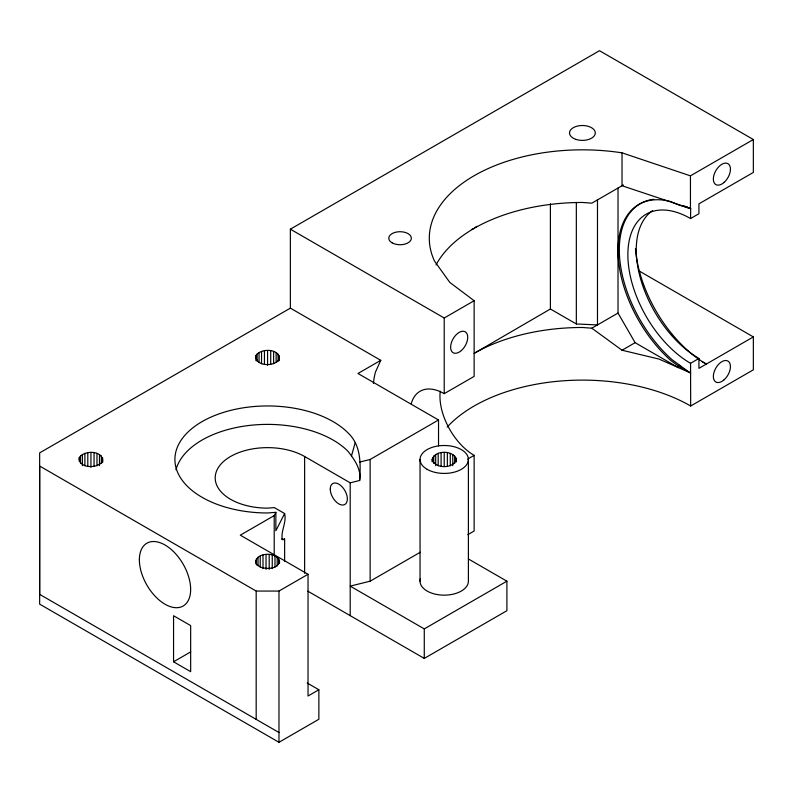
<?xml version="1.0" encoding="UTF-8"?>
<svg xmlns="http://www.w3.org/2000/svg" width="793" height="793" viewBox="0 0 793 793"><rect width="100%" height="100%" fill="white"/><g stroke="black" fill="none" stroke-linecap="round" stroke-linejoin="round"><path stroke-width="1.19" d="M79.26 461.357L79.26 457.66C84.048 449.829 103.437 450.355 102.614 461.268C97.817 469.099 78.428 468.574 79.26 457.66M80.47 463.38L80.47 455.975M82.383 465.63L82.383 454.528M84.891 465.759L84.891 453.418M87.805 466.294L87.805 452.724M90.937 467.295L90.937 452.486M94.06 466.294L94.06 452.724M96.974 465.759L96.974 453.418M99.482 465.63L99.482 454.528M101.405 463.38L101.405 455.975M102.614 462.597L102.614 457.66M173.558 661.788L173.558 615.735L190.657 625.598L190.657 671.661L173.558 661.788L190.687 651.905M255.604 562.98C255.554 551.333 279.671 551.353 279.572 563.03M256.179 719.36L256.179 591.063L39.65 466.046L39.65 594.354L278.977 732.524L278.977 742.298L318.865 719.271L318.865 689.751L307.218 683.031M256.426 564.923L256.426 558.758M258.012 565.815L258.012 557.182M279.572 560.562C278.948 569.205 266.448 569.632 260.183 566.975L260.253 555.893M262.998 568.561L262.998 554.991M266.042 569.334L266.042 554.525M269.204 569.334L269.204 554.535M272.247 568.581L272.247 555.011M274.209 554.941L274.209 515.599L275.865 512.337L267.578 512.972A92.672 53.508 0 0 1 187.317 432.71A92.672 53.508 0 0 1 347.84 432.71C361.202 445.18 360.716 463.736 359.655 480.479L350.199 482.828L304.621 456.5A52.378 30.243 0 0 0 219.185 466.314A52.378 30.243 0 0 0 267.578 508.135L274.358 507.619L284.628 513.547C286.689 522.309 281.089 530.22 282.1 538.834L282.814 539.825L284.628 539.022L284.628 561.236M274.973 567.035L274.973 555.933M275.865 512.337L275.865 530.765L284.628 513.547M277.193 565.855L277.193 557.221M278.759 563.734L278.759 558.807M278.977 732.524L278.977 591.063L308.031 574.281L308.031 696.006L318.865 689.751M373.404 383.425A100.731 58.157 60 0 1 375.426 372.135L380.769 360.319L290.367 308.13L290.367 229.177L599.498 50.702L753.35 139.528L753.35 172.428L698.93 203.841L698.93 213.713L690.554 218.551A88.647 51.178 60 0 0 627.868 254.741A88.647 51.178 60 0 0 690.554 363.303L690.673 406.006A153.108 88.4 0 0 0 447.173 427.06M304.621 573.329L304.621 456.5M350.199 482.828L350.199 615.636M307.793 591.152L424.275 658.408L506.905 610.699L506.905 581.19L424.275 628.889L350.199 586.126L370.143 581.19L370.143 459.464L438.529 419.983L438.529 445.805M411.2 403.865A48.353 27.914 60 0 1 444.219 393.665L444.219 318.003L474.135 300.725L449.809 282.417L434.514 261.105A153.108 88.4 0 0 1 622.029 152.841L690.445 175.848L753.35 139.528M255.604 560.512L256.397 564.101L260.183 566.975M690.554 218.551L690.673 208.618L678.421 204.832L670.809 201.6A100.731 58.157 60 0 0 618.015 250.558A100.731 58.157 60 0 0 670.809 360.488L678.421 366.039L690.673 373.106M255.901 355.67C255.078 366.594 274.457 367.109 279.255 359.288C280.078 348.365 260.699 347.849 255.901 355.67L255.901 360.607M359.655 480.479C361.43 469.287 354.461 459.504 347.84 451.138A92.672 53.508 0 0 0 250.499 425.306A92.672 53.508 0 0 0 175.987 469.743M432.135 461.942C431.025 449.066 457.422 449.066 456.312 461.942M456.312 459.464C453.477 469.03 434.97 469.03 432.135 459.464M351.438 456.144L355.115 442.861M290.367 308.13L39.65 452.882L39.65 604.127L278.977 742.298M471.726 229.415L474.135 228.354M474.908 227.571L477.039 226.342M623.357 184.967L591.816 203.177L582.399 202.463A153.108 88.4 0 0 0 436.011 264.971M380.769 360.319L357.97 373.483L438.529 419.983M618.015 250.558L619.323 249.805M622.029 152.841L622.029 185.74L690.673 208.618M597.486 199.905L597.486 324.922L576.333 323.97L550.401 309.002L474.135 353.371A153.108 88.4 0 0 1 582.399 327.479L591.816 328.193L622.029 350.228L658.963 359.06L689.9 372.68L672.117 359.735A100.731 58.157 60 0 1 620.027 261.759A100.731 58.157 60 0 1 653.71 199.271M444.219 393.665L474.135 376.397L474.135 300.725M591.816 328.193L618.015 313.066L618.015 188.05M274.209 515.599L240.299 535.176L308.031 574.281M622.029 350.228L635.114 342.675L678.421 367.684L678.421 366.039L679.74 365.295M467.731 459.058L474.135 455.351A48.353 27.914 60 0 1 440.244 391.157M690.554 363.303L698.93 358.466A88.647 51.178 60 0 1 641.606 282.268A88.647 51.178 60 0 1 652.56 210.621M690.673 406.006L753.35 369.816L753.35 336.916L698.93 368.339L698.93 358.466M370.143 581.19L420.359 552.196M467.811 534.66L474.135 531.023L474.135 455.351M284.628 539.022L283.686 539.319A12.083 6.978 60 0 1 281.624 539.111M359.655 462.061L370.143 459.464M256.179 591.063L278.977 591.063M683.318 205.575L688.8 207.895M685.727 206.477L688.859 207.895M639.406 271.137L753.35 336.916M702.083 361.598L706.335 364.066A100.731 58.157 60 0 1 635.441 248.784M290.367 229.177L444.219 318.003M468.435 558.986L506.905 581.19M618.015 313.066L635.114 342.675M690.445 175.848L690.445 208.747M576.333 202.671L576.333 323.97M550.401 203.791L550.401 309.002M468.395 459.464L468.395 581.19A24.177 13.957 0 0 1 442.117 595.097A24.177 13.957 0 0 1 420.419 578.761M455.896 457.66L455.896 461.367M454.686 455.975L454.686 463.399M452.773 454.528L452.773 465.669M450.265 453.418L450.265 465.798M447.351 452.724L447.351 466.334M444.219 452.486L444.219 466.096M441.096 452.724L441.096 466.334M438.182 453.418L438.182 465.798M435.674 454.528L435.674 465.669M433.751 455.975L433.751 463.399M432.542 457.66L432.542 461.367M424.275 628.889L424.275 658.408M420.042 459.464L420.042 581.19M279.255 355.67L279.255 360.607M278.046 353.995L278.046 361.39M276.123 352.548L276.123 362.411M273.625 351.438L273.625 363.769M270.71 350.744L270.71 364.314M267.578 350.506L267.578 365.305M264.446 350.744L264.446 364.314M261.531 351.438L261.531 363.769M259.033 352.548L259.033 362.411M257.11 353.995L257.11 361.39M139.37 559.808A36.26 20.935 60 0 0 177.83 607.656A36.26 20.935 60 0 0 177.83 556.369A36.26 20.935 60 0 0 139.37 559.808M427.13 469.337A24.177 13.957 0 0 0 467.573 463.082A24.177 13.957 0 0 0 437.964 445.983A24.177 13.957 0 0 0 427.13 469.337M330.255 489.073A12.083 6.978 60 0 0 343.082 505.022A12.083 6.978 60 0 0 343.082 487.933A12.083 6.978 60 0 0 330.255 489.073M392.079 242.827A11.28 6.513 0 0 0 410.962 239.912A11.28 6.513 0 0 0 397.144 231.933A11.28 6.513 0 0 0 392.079 242.827M724.108 379.788A12.083 6.978 -60 0 0 727.944 361.063A12.083 6.978 -60 0 0 713.641 373.741A12.083 6.978 -60 0 0 724.108 379.788M724.108 182.39A12.083 6.978 -60 0 0 727.944 163.665A12.083 6.978 -60 0 0 713.641 176.343A12.083 6.978 -60 0 0 724.108 182.39M461.397 350.516A12.083 6.978 -60 0 0 465.223 331.791A12.083 6.978 -60 0 0 450.92 344.479A12.083 6.978 -60 0 0 461.397 350.516M575.956 139.399A12.896 7.444 0 0 0 595.295 132.946A12.896 7.444 0 0 0 575.956 126.503A12.896 7.444 0 0 0 575.956 139.399"/></g></svg>
